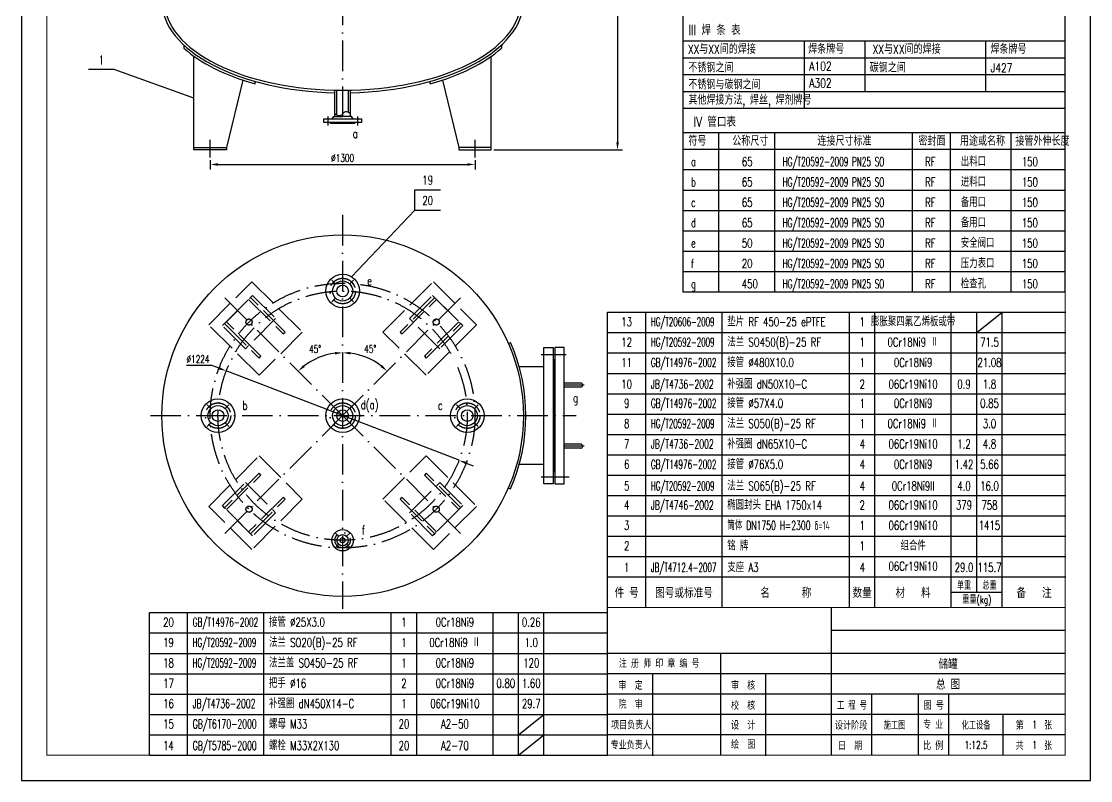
# Model space of a CAD drawing. Extents: x -619 to 10293, y 188 to 7613.
# Drawn here: x -619 to 4631, y 188 to 3916 of the extents above; entities that cross this region are included whole.
import ezdxf
from ezdxf.enums import TextEntityAlignment as Align

# ---------------------------------------------------------------- set-up
doc = ezdxf.new("R2010")
doc.units = 0
doc.header["$LTSCALE"] = 12.5
doc.linetypes.add('ACAD_ISO02W100', pattern=[15, 12, -3])
doc.linetypes.add('ACAD_ISO10W100', pattern=[18, 12, -3, 0, -3])
doc.layers.get('0').update_dxf_attribs({"linetype": 'CONTINUOUS'})
doc.layers.get('DEFPOINTS').update_dxf_attribs({"linetype": 'CONTINUOUS'})
for name, color, linetype in [('1', 2, 'CONTINUOUS'), ('2', 1, 'CONTINUOUS'), ('K1', 4, 'CONTINUOUS'), ('TANK', 1, 'CONTINUOUS'), ('TANKX', 2, 'ACAD_ISO10W100'), ('TANKY', 7, 'CONTINUOUS'), ('XUXIAN', 7, 'ACAD_ISO02W100')]:
    doc.layers.add(name, color=color, linetype=linetype)
doc.styles.add('HZFS', font='simplex.shx', dxfattribs={"width": 0.7, "bigfont": 'hzfs.shx'})
doc.styles.add('ST', font='SimSun.ttf', dxfattribs={"width": 0.75})
doc.dimstyles.new('PVCAD$0', dxfattribs={"dimscale": 12.5, "dimtxt": 3, "dimasz": 3, "dimexe": 2, "dimexo": 1, "dimgap": 1, "dimtad": 1, "dimdec": 0, "dimzin": 0, "dimtxsty": 'HZFS', "dimcen": 2.5, "dimclrd": 4, "dimclre": 4, "dimazin": 3, "dimtfac": 1, "dimtmove": 0, "dimatfit": 3})
doc.dimstyles.new('PVCAD$2', dxfattribs={"dimscale": 12.5, "dimtxt": 3, "dimasz": 3, "dimexe": 2, "dimexo": 1, "dimgap": 1, "dimtad": 2, "dimtih": 1, "dimdec": 0, "dimzin": 0, "dimtxsty": 'HZFS', "dimcen": 2.5, "dimclrd": 4, "dimclre": 4, "dimazin": 3, "dimtfac": 1, "dimtmove": 0, "dimatfit": 3})
doc.dimstyles.new('PVCAD$3', dxfattribs={"dimscale": 12.5, "dimtxt": 3, "dimasz": 3, "dimexe": 2, "dimexo": 1, "dimgap": 1, "dimtad": 1, "dimtoh": 1, "dimdec": 0, "dimzin": 0, "dimtxsty": 'HZFS', "dimcen": 2.5, "dimclrd": 4, "dimclre": 4, "dimazin": 3, "dimtfac": 1, "dimtmove": 0, "dimatfit": 3})

# ---------------------------------------------------------------- blocks, each defined once
blk = doc.blocks.new('*D6')
at = {"color": 4}
for p, q in [((308.6, 3234.7), (308.6, 3188.4)), ((346.1, 3213.4), (1571.1, 3213.4)), ((1608.6, 3234.7), (1608.6, 3188.4))]:
    blk.add_line(p, q, dxfattribs=at)
for points in [[(346.1, 3219.6), (346.1, 3207.1), (308.6, 3213.4)], [(1571.1, 3219.6), (1571.1, 3207.1), (1608.6, 3213.4)]]:
    blk.add_solid(points, dxfattribs=at)
at = {"layer": 'DEFPOINTS', "color": 0}
for p in [(308.6, 3247.2), (1608.6, 3247.2), (1608.6, 3213.4)]:
    blk.add_point(p, dxfattribs=at)
at = {"color": 0, "insert": (958.6, 3244.6), "char_height": 37.5, "attachment_point": 5, "style": 'HZFS'}
blk.add_mtext('%%C1300', dxfattribs=at)
blk = doc.blocks.new('*D12')
at = {"layer": 'DEFPOINTS', "color": 0}
for p in [(1017.6, 6965.2), (1688.6, 3284.7), (2308.3, 3284.7)]:
    blk.add_point(p, dxfattribs=at)
at = {"layer": 'TANKY', "color": 4}
for p, q in [((1030.1, 6965.2), (2333.3, 6965.2)), ((2308.3, 6927.7), (2308.3, 3322.2)), ((1701.1, 3284.7), (2333.3, 3284.7))]:
    blk.add_line(p, q, dxfattribs=at)
for points in [[(2302.1, 6927.7), (2314.6, 6927.7), (2308.3, 6965.2)], [(2302.1, 3322.2), (2314.6, 3322.2), (2308.3, 3284.7)]]:
    blk.add_solid(points, dxfattribs=at)
at = {"layer": 'TANKY', "color": 0, "insert": (2277.1, 5124.9), "char_height": 37.5, "attachment_point": 5, "rotation": 90, "style": 'HZFS'}
blk.add_mtext('3681', dxfattribs=at)
blk = doc.blocks.new('*D13')
at = {"color": 4}
for p, q in [((317.2, 2226), (192.2, 2226)), ((352.2, 2212.6), (317.2, 2226)), ((1530, 1760.7), (387.3, 2199.2)), ((1565, 1747.2), (1600, 1733.8))]:
    blk.add_line(p, q, dxfattribs=at)
for points in [[(354.5, 2218.4), (350, 2206.8), (387.3, 2199.2)], [(1567.3, 1753.1), (1562.8, 1741.4), (1530, 1760.7)]]:
    blk.add_solid(points, dxfattribs=at)
at = {"layer": 'DEFPOINTS', "color": 0}
for p in [(387.3, 2199.2), (1530, 1760.7)]:
    blk.add_point(p, dxfattribs=at)
at = {"color": 0, "insert": (248.5, 2257.3), "char_height": 37.5, "attachment_point": 5, "style": 'HZFS'}
blk.add_mtext('∅1224', dxfattribs=at)
blk = doc.blocks.new('*D17')
at = {"color": 4}
blk.add_arc((958.6, 1979.9), 308.6, 96.9658, 128.0342, dxfattribs=at)
for points in [[(920.8, 2292.5), (921.6, 2280.1), (958.6, 2288.6)], [(772.6, 2218.4), (764.3, 2227.7), (740.4, 2198.2)]]:
    blk.add_solid(points, dxfattribs=at)
at = {"layer": 'DEFPOINTS', "color": 0}
for p in [(958.6, 2965.6), (380.6, 2558), (878.8, 2278.1), (958.6, 1979.9), (958.6, 1031.4)]:
    blk.add_point(p, dxfattribs=at)
at = {"color": 0, "insert": (823.3, 2306.8), "char_height": 37.5, "attachment_point": 5, "style": 'HZFS'}
blk.add_mtext('45°', dxfattribs=at)
blk = doc.blocks.new('*D18')
at = {"color": 4}
blk.add_arc((958.6, 1979.9), 309, 51.9581, 83.0419, dxfattribs=at)
for points in [[(995.7, 2280.4), (996.4, 2292.9), (958.6, 2288.9)], [(1153.2, 2228), (1144.9, 2218.6), (1177.1, 2198.4)]]:
    blk.add_solid(points, dxfattribs=at)
at = {"layer": 'DEFPOINTS', "color": 0}
for p in [(958.6, 2965.6), (1536.7, 2558), (1113.1, 2247.5), (958.6, 1979.9), (958.6, 1031.4)]:
    blk.add_point(p, dxfattribs=at)
at = {"color": 0, "insert": (1094.1, 2307.1), "char_height": 37.5, "attachment_point": 5, "style": 'HZFS'}
blk.add_mtext('45°', dxfattribs=at)

msp = doc.modelspace()

# ---------------------------------------------------------------- linework, layer by layer
for p, q in [((-618.7, 7612.6), (-618.7, 187.6)), ((4631.3, 187.6), (4631.3, 7612.6)), ((3521.9, 3820.7), (3521.9, 3571.3)), ((4072.3, 2387.6), (4197.3, 2487.6)), ((4506.3, 925.1), (3358.3, 925.1)), ((4506.3, 812.6), (2259.8, 812.6)), ((4506.3, 712.6), (2259.8, 712.6)), ((4506.3, 612.6), (2259.8, 612.6)), ((3932.8, 612.6), (3932.8, 312.6)), ((4506.3, 512.6), (2259.8, 512.6)), ((4506.3, 412.6), (2259.8, 412.6)), ((-618.7, 187.6), (4631.3, 187.6))]:
    msp.add_line(p, q)
at = {"color": 7}
for p, q in [((3358.3, 312.6), (3358.3, 1037.6)), ((2814.9, 312.6), (2814.9, 812.6)), ((2481, 309.6), (2481, 712.6)), ((3036.2, 309.6), (3036.2, 712.6)), ((3556.9, 312.6), (3556.9, 612.6)), ((3786.7, 312.6), (3786.7, 612.6)), ((4201.2, 312.6), (4201.2, 512.6))]:
    msp.add_line(p, q, dxfattribs=at)
at = {"layer": '1', "color": 7}
for p, q in [((2631.3, 3820.7), (4506.3, 3820.7)), ((3225, 3820.7), (3225, 3488.2)), ((4115.7, 3820.7), (4115.7, 3571.3)), ((2631.3, 3737.6), (4506.3, 3737.6)), ((2631.3, 3654.4), (4506.3, 3654.4)), ((2631.3, 3571.3), (4412.5, 3571.3)), ((2631.3, 3571.3), (4506.3, 3571.3)), ((4506.3, 3369.4), (2631.3, 3369.4)), ((2806.3, 2586.3), (2806.3, 3369.4)), ((3081.3, 2586.3), (3081.3, 3369.4)), ((3756.3, 2586.3), (3756.3, 3369.4)), ((3943.8, 2586.3), (3943.8, 3369.4)), ((4240.5, 2586.3), (4240.5, 3369.4)), ((4506.3, 3286.3), (2631.3, 3286.3)), ((4506.3, 3186.3), (2631.3, 3186.3)), ((4506.3, 3086.3), (2631.3, 3086.3)), ((4506.3, 2986.3), (2631.3, 2986.3)), ((4506.3, 2886.3), (2631.3, 2886.3)), ((4506.3, 2786.3), (2631.3, 2786.3)), ((4506.3, 2686.3), (2631.3, 2686.3))]:
    msp.add_line(p, q, dxfattribs=at)
at = {"layer": '2'}
for p, q in [((2631.3, 3488.2), (2631.3, 7300.1)), ((4506.3, 3488.2), (4506.3, 7300.1)), ((4506.3, 3488.2), (2631.3, 3488.2)), ((2631.3, 2953.8), (2631.3, 3488.2)), ((2631.3, 2586.3), (2631.3, 3488.2)), ((4506.3, 2586.3), (4506.3, 3488.2)), ((4506.3, 2586.3), (2631.3, 2586.3))]:
    msp.add_line(p, q, dxfattribs=at)
at = {"layer": 'K1', "color": 7}
msp.add_line((2259.8, 312.6), (2259.8, 1037.6), dxfattribs=at)
at = {"layer": 'K1', "const_width": 5}
msp.add_lwpolyline([(4506.3, 312.6), (4506.3, 7300.1), (-493.7, 7300.1), (-493.7, 312.6)], close=True, dxfattribs=at)
at = {"layer": 'K1', "color": 7}
for points in [[(4506.3, 1037.6, 5, 5, 0), (2259.8, 1037.6, 5, 5, 0), (2259.8, 312.6, 5, 5, 0)], [(4506.3, 1037.6, 5, 5, 0), (4506.3, 312.6, 5, 5, 0)], [(4506.3, 312.6, 5, 5, 0), (2259.8, 312.6, 5, 5, 0)]]:
    msp.add_lwpolyline(points, format="xyseb", dxfattribs=at)
at = {"layer": 'TANK'}
for p, q in [((178.6, 3800.5), (178.6, 3784.5)), ((1738.6, 3800.5), (1738.6, 3784.5)), ((228.6, 3284.7), (228.6, 3744.7)), ((1688.6, 3284.7), (1688.6, 3744.7)), ((468.6, 3627.3), (388.6, 3297.2)), ((1448.6, 3627.3), (1528.6, 3297.2)), ((528.6, 3608.9), (528.6, 3621.6)), ((920.6, 3448.8), (920.6, 3578.1)), ((929.4, 3456.4), (929.4, 3577.9)), ((987.9, 3468), (987.9, 3577.9)), ((996.6, 3448.8), (996.6, 3578.1)), ((1388.6, 3608.9), (1388.6, 3621.6)), ((866.1, 3419.2), (866.1, 3437.2)), ((866.1, 3437.2), (1051.1, 3437.2)), ((1051.1, 3419.2), (866.1, 3419.2)), ((899.6, 3415.2), (899.6, 3419.2)), ((1017.6, 3415.2), (899.6, 3415.2)), ((907.7, 3437.2), (915, 3448.8)), ((915, 3448.8), (958.6, 3448.8)), ((1002.3, 3448.8), (958.6, 3448.8)), ((1009.6, 3437.2), (1002.3, 3448.8)), ((1017.6, 3419.2), (1017.6, 3415.2)), ((1051.1, 3437.2), (1051.1, 3419.2)), ((228.6, 3297.2), (388.6, 3297.2)), ((388.6, 3284.7), (228.6, 3284.7)), ((388.6, 3297.2), (388.6, 3284.7)), ((1528.6, 3297.2), (1528.6, 3284.7)), ((1688.6, 3297.2), (1528.6, 3297.2)), ((1528.6, 3284.7), (1688.6, 3284.7)), ((2259.8, 1037.6), (2259.8, 2487.6)), ((1772.2, 2334.5), (1783.2, 2339.3)), ((1946.1, 2314.9), (1992.1, 2314.9)), ((1946.1, 1644.9), (1946.1, 2314.9)), ((1992.1, 2314.9), (1992.1, 1644.9)), ((2046.1, 2314.9), (2000.1, 2314.9)), ((2000.1, 2314.9), (2000.1, 1644.9)), ((2046.1, 1644.9), (2046.1, 2314.9)), ((1946.1, 2219.9), (1825.5, 2219.9)), ((1992.1, 2253.9), (1996.1, 2253.9)), ((1996.1, 2253.9), (1996.1, 1705.9)), ((2000.1, 2253.9), (1996.1, 2253.9)), ((1996.1, 2253.9), (1996.1, 1705.9)), ((2127.4, 2139.9), (2046.1, 2139.9)), ((2127.4, 2119.9), (2046.1, 2119.9)), ((2127.4, 1839.9), (2046.1, 1839.9)), ((2127.4, 1819.9), (2046.1, 1819.9)), ((1946.1, 1739.9), (1825.5, 1739.9)), ((1996.1, 1705.9), (1992.1, 1705.9)), ((1996.1, 1705.9), (2000.1, 1705.9)), ((1992.1, 1644.9), (1946.1, 1644.9)), ((2000.1, 1644.9), (2046.1, 1644.9)), ((1772.2, 1625.4), (1783.2, 1620.6)), ((9.8, 312.6), (9.8, 1012.6)), ((9.8, 1012.6), (2259.8, 1012.6))]:
    msp.add_line(p, q, dxfattribs=at)
for centre, radius in [((958.6, 1979.9), 887.5), ((958.6, 2591.9), 82.5), ((958.6, 2591.9), 49.5), ((958.6, 2591.9), 28.5), ((346.6, 1979.9), 82.5), ((958.6, 1979.9), 82.5), ((1570.6, 1979.9), 82.5), ((346.6, 1979.9), 49.5), ((346.6, 1979.9), 28.5), ((958.6, 1979.9), 49.5), ((958.6, 1979.9), 28.5), ((1570.6, 1979.9), 49.5), ((1570.6, 1979.9), 28.5), ((958.6, 1367.9), 52.5), ((958.6, 1367.9), 28), ((958.6, 1367.9), 12.5)]:
    msp.add_circle(centre, radius, dxfattribs=at)
for centre, radius, start, end in [((958.6, 1979.9), 899.5, 336.4546, 23.5454), ((2127.4, 2129.9), 10, 270, 90), ((2127.4, 1829.9), 10, 270, 90)]:
    msp.add_arc(centre, radius, start, end, dxfattribs=at)
for major_axis, ratio, start_param, end_param in [((887.5, 0), 0.507042, 3.141593, 4.669559), ((875, 0), 0.5, 3.141593, 6.283185), ((887.5, 0), 0.507042, 4.755219, 6.283185), ((900, 0), 0.513889, 3.663907, 4.214266), ((-900, 0), 0.513889, 2.06892, 2.619278)]:
    msp.add_ellipse((958.6, 4015.2), major_axis=major_axis, ratio=ratio, start_param=start_param, end_param=end_param, dxfattribs=at)
at = {"layer": 'TANKX'}
for p, q in [((958.6, 6973), (958.6, 3405)), ((886.1, 3449.7), (886.1, 3405.2)), ((1031.1, 3449.7), (1031.1, 3405.2)), ((308.6, 3247.2), (308.6, 3334.7)), ((1608.6, 3247.2), (1608.6, 3334.7)), ((958.6, 2965.6), (958.6, 1031.4)), ((905.6, 2645), (923.3, 2627.3)), ((1011.7, 2645), (994, 2627.3)), ((380.6, 2558), (958.6, 1979.9)), ((905.6, 2538.9), (923.3, 2556.6)), ((1536.7, 2558), (958.6, 1979.9)), ((1011.7, 2538.9), (994, 2556.6)), ((1933.6, 2279.9), (2056.7, 2279.9)), ((2144.8, 2129.9), (2046.1, 2129.9)), ((293.6, 2033), (311.3, 2015.3)), ((399.7, 2033), (382, 2015.3)), ((905.6, 2033), (923.3, 2015.3)), ((1011.7, 2033), (994, 2015.3)), ((1517.6, 2033), (1535.3, 2015.3)), ((1623.7, 2033), (1606, 2015.3)), ((14.6, 1979.9), (2105.9, 1979.9)), ((293.6, 1926.9), (311.3, 1944.6)), ((380.6, 1401.9), (958.6, 1979.9)), ((399.7, 1926.9), (382, 1944.6)), ((905.6, 1926.9), (923.3, 1944.6)), ((1536.7, 1401.9), (958.6, 1979.9)), ((1011.7, 1926.9), (994, 1944.6)), ((1517.6, 1926.9), (1535.3, 1944.6)), ((1623.7, 1926.9), (1606, 1944.6)), ((2144.8, 1829.9), (2046.1, 1829.9)), ((1933.6, 1679.9), (2070.4, 1679.9)), ((923.3, 1403.3), (941, 1385.6)), ((994, 1403.3), (976.3, 1385.6)), ((923.3, 1332.6), (941, 1350.3)), ((994, 1332.6), (976.3, 1350.3))]:
    msp.add_line(p, q, dxfattribs=at)
for centre, radius in [((958.6, 1979.9), 650), ((958.6, 1979.9), 650), ((958.6, 1979.9), 650), ((958.6, 1979.9), 650), ((958.6, 1979.9), 650), ((958.6, 2591.9), 62.5), ((958.6, 1979.9), 612), ((346.6, 1979.9), 62.5), ((958.6, 1979.9), 62.5), ((1570.6, 1979.9), 62.5), ((958.6, 1367.9), 37.5)]:
    msp.add_circle(centre, radius, dxfattribs=at)
at = {"layer": 'TANKY'}
for p, q in [((-163.7, 3679.6), (-288.7, 3679.6)), ((228.6, 3539.6), (-163.7, 3679.6)), ((1313.9, 2989.4), (1313.9, 3089.4)), ((1313.9, 3089.4), (1438.9, 3089.4)), ((1002.1, 2662), (1313.9, 2989.4)), ((1313.9, 2989.4), (1438.9, 2989.4)), ((2259.8, 2487.6), (4509.8, 2487.6)), ((2447.3, 1037.6), (2447.3, 2487.6)), ((2822.3, 1037.6), (2822.3, 2487.6)), ((3447.3, 1037.6), (3447.3, 2487.6)), ((3572.3, 1037.6), (3572.3, 2487.6)), ((3947.3, 1037.6), (3947.3, 2487.6)), ((4072.3, 1112.6), (4072.3, 2487.6)), ((4197.3, 1037.6), (4197.3, 2487.6)), ((2259.8, 2387.6), (4509.8, 2387.6)), ((2259.8, 2287.6), (4509.8, 2287.6)), ((2259.8, 2187.6), (4509.8, 2187.6)), ((2259.8, 2087.6), (4509.8, 2087.6)), ((2259.8, 1987.6), (4509.8, 1987.6)), ((2259.8, 1887.6), (4509.8, 1887.6)), ((2259.8, 1787.6), (4509.8, 1787.6)), ((2259.8, 1687.6), (4509.8, 1687.6)), ((2259.8, 1587.6), (4509.8, 1587.6)), ((2259.8, 1487.6), (4509.8, 1487.6)), ((2259.8, 1387.6), (4509.8, 1387.6)), ((2259.8, 1287.6), (4509.8, 1287.6)), ((2259.8, 1187.6), (4509.8, 1187.6)), ((3947.3, 1112.6), (4197.3, 1112.6)), ((197.3, 312.6), (197.3, 1012.6)), ((572.3, 312.6), (572.3, 1012.6)), ((1197.3, 312.6), (1197.3, 1012.6)), ((1322.3, 312.6), (1322.3, 1012.6)), ((1697.3, 312.6), (1697.3, 1012.6)), ((1822.3, 312.6), (1822.3, 1012.6)), ((1947.3, 312.6), (1947.3, 1012.6)), ((9.8, 912.6), (2259.8, 912.6)), ((9.8, 812.6), (2259.8, 812.6)), ((9.8, 712.6), (2259.8, 712.6)), ((9.8, 612.6), (2259.8, 612.6)), ((9.8, 512.6), (2259.8, 512.6)), ((1822.3, 412.6), (1947.3, 512.6)), ((9.8, 412.6), (2259.8, 412.6)), ((1822.3, 312.6), (1947.3, 412.6)), ((9.8, 312.6), (2259.8, 312.6))]:
    msp.add_line(p, q, dxfattribs=at)
msp.add_spline([(996.6, 3462.2), (971.3, 3472.2), (946, 3452.2), (920.6, 3462.2)], degree=3, dxfattribs=at)
at = {"layer": 'XUXIAN'}
for points in [[(301, 2425.4), (513.2, 2637.5), (760.6, 2390.1), (548.5, 2177.9), (301, 2425.4)], [(1404.1, 2637.5), (1616.2, 2425.4), (1368.8, 2177.9), (1156.6, 2390.1), (1404.1, 2637.5)], [(378.8, 2432.5), (548.5, 2262.8), (557.4, 2271.6), (387.6, 2441.3), (497.2, 2550.9), (667, 2381.2), (675.8, 2390.1), (506.1, 2559.8), (516.7, 2570.4), (629.8, 2457.2), (481.3, 2308.7), (368.2, 2421.9), (516.7, 2570.4)], [(1411.2, 2559.8), (1241.5, 2390.1), (1250.3, 2381.2), (1420, 2550.9), (1529.6, 2441.3), (1359.9, 2271.6), (1368.8, 2262.8), (1538.5, 2432.5), (1549.1, 2421.9), (1435.9, 2308.7), (1287.4, 2457.2), (1400.6, 2570.4), (1549.1, 2421.9)], [(513.2, 1322.3), (301, 1534.5), (548.5, 1781.9), (760.6, 1569.8), (513.2, 1322.3)], [(1616.2, 1534.5), (1404.1, 1322.3), (1156.6, 1569.8), (1368.8, 1781.9), (1616.2, 1534.5)], [(506.1, 1400.1), (675.8, 1569.8), (667, 1578.6), (497.2, 1408.9), (387.6, 1518.5), (557.4, 1688.3), (548.5, 1697.1), (378.8, 1527.4), (368.2, 1538), (481.3, 1651.1), (629.8, 1502.6), (516.7, 1389.5), (368.2, 1538)], [(1538.5, 1527.4), (1368.8, 1697.1), (1359.9, 1688.3), (1529.6, 1518.5), (1420, 1408.9), (1250.3, 1578.6), (1241.5, 1569.8), (1411.2, 1400.1), (1400.6, 1389.5), (1287.4, 1502.6), (1435.9, 1651.1), (1549.1, 1538), (1400.6, 1389.5)]]:
    msp.add_lwpolyline(points, dxfattribs=at)
for centre in [(499, 2439.6), (1418.3, 2439.6), (499, 1520.3), (1418.3, 1520.3)]:
    msp.add_circle(centre, 15, dxfattribs=at)

# ---------------------------------------------------------------- texts
for s, height, style, width, p in [('III 焊 条 表     ', 50, 'HZFS', 0.75, (2656.3, 3849.1)), ('XX与XX间的焊接', 43.75, 'HZFS', 0.75, (2653.6, 3757.2)), ('焊条牌号', 43.75, 'HZFS', 0.75, (3244.4, 3757.2)), ('XX与XX间的焊接', 43.75, 'HZFS', 0.75, (3561, 3757.2)), ('焊条牌号', 43.75, 'HZFS', 0.75, (4139.3, 3757.2)), ('不锈钢之间', 43.75, 'HZFS', 0.75, (2656.3, 3666)), ('A102', 43.75, 'HZFS', 0.75, (3250, 3674.1)), ('碳钢之间', 43.75, 'HZFS', 0.75, (3546.9, 3666)), ('J427', 43.75, 'HZFS', 0.75, (4140.7, 3666)), ('不锈钢与碳钢之间', 43.75, 'HZFS', 0.75, (2656.3, 3582.9)), ('A302', 43.75, 'HZFS', 0.75, (3250, 3591)), ('其他焊接方法, 焊丝, 焊剂牌号', 43.75, 'HZFS', 0.75, (2656.3, 3507.9)), (' IV 管口表', 50, 'HZFS', 0.75, (2656.3, 3397.9)), ('符号', 43.75, 'HZFS', 0.75, (2656.3, 3306)), ('公称尺寸', 43.75, 'HZFS', 0.75, (2872, 3306)), ('连接尺寸标准', 43.75, 'HZFS', 0.75, (3289.7, 3306)), ('密封面', 43.75, 'HZFS', 0.75, (3785.6, 3306)), ('用途或名称', 43.75, 'HZFS', 0.75, (3989.8, 3306)), ('接管外伸长度', 43.75, 'HZFS', 0.75, (4262, 3306)), ('HG/T20592-2009 PN25 SO', 43.75, 'HZFS', 0.6, (3118.8, 3205.1)), ('a', 43.8, 'HZFS', 0.7, (2668.8, 3205.1)), ('65', 43.75, 'HZFS', 0.7, (2918.8, 3205.1)), ('RF', 43.75, 'HZFS', 0.7, (3818.8, 3205.1)), ('出料口', 43.75, 'HZFS', 0.7, (3993.8, 3205.1)), ('150', 43.75, 'HZFS', 0.7, (4293.8, 3205.1)), ('HG/T20592-2009 PN25 SO', 43.75, 'HZFS', 0.6, (3118.8, 3105.1)), ('进料口', 43.75, 'HZFS', 0.7, (3993.8, 3105.1)), ('b', 43.8, 'HZFS', 0.7, (2668.8, 3105.1)), ('65', 43.75, 'HZFS', 0.7, (2918.8, 3105.1)), ('RF', 43.75, 'HZFS', 0.7, (3818.8, 3105.1)), ('150', 43.75, 'HZFS', 0.7, (4293.8, 3105.1)), ('65', 43.75, 'HZFS', 0.7, (2918.8, 3005.1)), ('HG/T20592-2009 PN25 SO', 43.75, 'HZFS', 0.6, (3118.8, 3005.1)), ('RF', 43.75, 'HZFS', 0.7, (3818.8, 3005.1)), ('备用口', 43.75, 'HZFS', 0.7, (3993.8, 3005.1)), ('150', 43.75, 'HZFS', 0.7, (4293.8, 3005.1)), ('c', 43.8, 'HZFS', 0.7, (2668.8, 3005.1)), ('d', 43.8, 'HZFS', 0.7, (2668.8, 2905.1)), ('65', 43.75, 'HZFS', 0.7, (2918.8, 2905.1)), ('HG/T20592-2009 PN25 SO', 43.75, 'HZFS', 0.6, (3118.8, 2905.1)), ('RF', 43.75, 'HZFS', 0.7, (3818.8, 2905.1)), ('备用口', 43.75, 'HZFS', 0.7, (3993.8, 2905.1)), ('150', 43.75, 'HZFS', 0.7, (4293.8, 2905.1)), ('50', 43.75, 'HZFS', 0.7, (2918.8, 2805.1)), ('HG/T20592-2009 PN25 SO', 43.75, 'HZFS', 0.6, (3118.8, 2805.1)), ('RF', 43.75, 'HZFS', 0.7, (3818.8, 2805.1)), ('安全阀口', 43.75, 'HZFS', 0.7, (3993.8, 2805.1)), ('150', 43.75, 'HZFS', 0.7, (4293.8, 2805.1)), ('e', 43.8, 'HZFS', 0.7, (2668.8, 2805.1)), ('f', 43.8, 'HZFS', 0.7, (2668.8, 2705.1)), ('20', 43.75, 'HZFS', 0.7, (2918.8, 2705.1)), ('HG/T20592-2009 PN25 SO', 43.75, 'HZFS', 0.6, (3118.8, 2705.1)), ('RF', 43.75, 'HZFS', 0.7, (3818.8, 2705.1)), ('压力表口', 43.75, 'HZFS', 0.7, (3993.8, 2705.1)), ('150', 43.75, 'HZFS', 0.7, (4293.8, 2705.1)), ('g', 43.8, 'HZFS', 0.7, (2668.8, 2605.1)), ('450', 43.75, 'HZFS', 0.7, (2918.8, 2605.1)), ('HG/T20592-2009 PN25 SO', 43.75, 'HZFS', 0.6, (3118.8, 2605.1)), ('RF', 43.75, 'HZFS', 0.7, (3818.8, 2605.1)), ('检查孔', 43.75, 'HZFS', 0.7, (3993.8, 2605.1)), ('150', 43.75, 'HZFS', 0.7, (4293.8, 2605.1)), ('HG/T20606-2009', 43.75, 'HZFS', 0.58, (2472.3, 2418.8)), ('垫片 RF 450-25 ePTFE', 43.75, 'HZFS', 0.7, (2847.3, 2418.8)), ('HG/T20592-2009', 43.75, 'HZFS', 0.58, (2472.3, 2318.8)), ('法兰 SO450(B)-25 RF', 43.75, 'HZFS', 0.7, (2847.3, 2318.8)), ('GB/T14976-2002', 43.75, 'HZFS', 0.6, (2472.3, 2018.8)), ('接管 %%C57X4.0', 43.75, 'HZFS', 0.7, (2847.3, 2018.8)), ('HG/T20592-2009', 43.75, 'HZFS', 0.58, (2472.3, 1918.8)), ('法兰 SO50(B)-25 RF', 43.75, 'HZFS', 0.7, (2847.3, 1918.8)), ('JB/T4736-2002', 43.75, 'HZFS', 0.63, (2472.3, 1818.8)), ('补强圈 dN65X10-C', 43.75, 'HZFS', 0.7, (2847.3, 1818.8)), ('JB/T4746-2002', 43.75, 'HZFS', 0.63, (2472.3, 1518.8)), ('椭圆封头 EHA 1750x14', 43.75, 'HZFS', 0.7, (2847.3, 1518.8)), ('HG/T20592-2009', 43.75, 'HZFS', 0.58, (222.3, 743.8)), ('法兰盖 SO450-25 RF', 43.75, 'HZFS', 0.7, (597.3, 743.8)), ('注 册 师 印 章 编 号', 37.5, 'ST', 0.75, (2314.9, 745.8)), ('审  定', 37.5, 'ST', 0.75, (2312.5, 637.9)), ('审  核', 37.5, 'ST', 0.75, (2865.6, 637.8)), ('院  审', 37.5, 'ST', 0.75, (2313.4, 545.5)), ('校  核', 37.5, 'ST', 0.75, (2865.6, 539.4)), ('工 程 号', 37.5, 'ST', 0.68, (3385.9, 539.9)), ('图 号', 37.5, 'ST', 0.75, (3811.7, 539.9)), ('项目负责人', 37.5, 'ST', 0.75, (2277, 443.7)), ('设  计', 37.5, 'ST', 0.75, (2865.6, 442.3)), ('设计阶段', 37.5, 'ST', 0.76, (3375.7, 441.6)), ('专 业', 37.5, 'ST', 0.75, (3808.6, 445.8)), ('第     张 ', 37.5, 'ST', 0.75, (4263, 442.4)), ('专业负责人', 37.5, 'ST', 0.75, (2274.7, 345.1)), ('绘  图', 37.5, 'ST', 0.75, (2865.7, 348.1)), ('日  期', 37.5, 'ST', 0.75, (3390.6, 341.8)), ('比 例', 37.5, 'ST', 0.75, (3808.7, 342.4)), ('共     张', 37.5, 'ST', 0.75, (4263, 342.4))]:
    msp.add_text(s, height=height, dxfattribs=dict(style=style, width=width)).set_placement(p)
at = {"style": 'HZFS', "width": 0.7}
for s, height, p in [('13', 43.75, (2353.5, 2418.8)), ('1', 43.8, (3509.8, 2418.8)), ('膨胀聚四氟乙烯板或带', 43.75, (3759.8, 2418.8)), ('12', 43.75, (2353.5, 2318.8)), ('1', 43.8, (3509.8, 2318.8)), ('0Cr18Ni9 Ⅱ', 43.75, (3759.8, 2318.8)), ('71.5', 43.75, (4134.8, 2318.8)), ('9', 43.8, (2353.5, 2018.8)), ('1', 43.8, (3509.8, 2018.8)), ('0Cr18Ni9', 43.75, (3759.8, 2018.8)), ('0.85', 43.75, (4134.8, 2018.8)), ('8', 43.8, (2353.5, 1918.8)), ('1', 43.8, (3509.8, 1918.8)), ('0Cr18Ni9 Ⅱ', 43.75, (3759.8, 1918.8)), ('3.0', 43.75, (4134.8, 1918.8)), ('7', 43.8, (2353.5, 1818.8)), ('4', 43.8, (3509.8, 1818.8)), ('06Cr19Ni10', 43.75, (3759.8, 1818.8)), ('1.2', 43.75, (4009.8, 1818.8)), ('4.8', 43.75, (4134.8, 1818.8)), ('4', 43.8, (2353.5, 1518.8)), ('2', 43.8, (3509.8, 1518.8)), ('06Cr19Ni10', 43.75, (3759.8, 1518.8)), ('379', 43.75, (4009.8, 1518.8)), ('758', 43.75, (4134.8, 1518.8)), ('18', 43.75, (103.5, 743.8)), ('1', 43.8, (1259.8, 743.8)), ('0Cr18Ni9', 43.75, (1509.8, 743.8)), ('120', 43.75, (1884.8, 743.8))]:
    msp.add_text(s, height=height, dxfattribs=at).set_placement(p, align=Align.CENTER)
for s, height, p in [('储罐', 50, (3931.3, 762.6)), ('总 图', 50, (3931.3, 662.6)), ('施工图', 37.5, (3668.8, 462.6)), ('化工设备', 37.5, (4068.8, 462.6)), ('1', 37.5, (4356.3, 462.6)), ('1:12.5', 37.5, (4068.8, 362.6)), ('1', 37.5, (4356.3, 362.6))]:
    msp.add_text(s, height=height, dxfattribs=at).set_placement(p, align=Align.MIDDLE)
at = {"layer": 'TANKY', "style": 'HZFS', "width": 0.7}
for s, height, p in [('1', 43.8, (-226.2, 3704.6)), ('19', 43.75, (1376.4, 3114.4)), ('20', 43.75, (1376.4, 3014.4)), ('11', 43.75, (2353.5, 2218.8)), ('1', 43.8, (3509.8, 2218.8)), ('0Cr18Ni9', 43.75, (3759.8, 2218.8)), ('21.08', 43.75, (4134.8, 2218.8)), ('10', 43.75, (2353.5, 2112.6)), ('2', 43.8, (3509.8, 2112.6)), ('06Cr19Ni10', 43.75, (3759.8, 2112.6)), ('0.9', 43.75, (4009.8, 2112.6)), ('1.8', 43.75, (4134.8, 2112.6)), ('6', 43.8, (2353.5, 1718.8)), ('4', 43.8, (3509.8, 1718.8)), ('0Cr18Ni9', 43.75, (3759.8, 1718.8)), ('1.42', 43.75, (4009.8, 1718.8)), ('5.66', 43.75, (4134.8, 1718.8)), ('5', 43.8, (2353.5, 1612.6)), ('4', 43.8, (3509.8, 1612.6)), ('0Cr18Ni9II', 43.75, (3759.8, 1612.6)), ('4.0', 43.75, (4009.8, 1612.6)), ('16.0', 43.75, (4134.8, 1612.6)), ('3', 43.8, (2353.5, 1418.8)), ('1', 43.8, (3509.8, 1418.8)), ('06Cr19Ni10', 43.75, (3759.8, 1418.8)), ('1415', 43.75, (4134.8, 1418.8)), ('组合件', 43.75, (3759.8, 1318.8)), ('2', 43.8, (2353.5, 1318.8)), ('1', 43.8, (3509.8, 1318.8)), ('06Cr19Ni10', 43.75, (3759.8, 1218.8)), ('1', 43.8, (2353.5, 1212.6)), ('4', 43.8, (3509.8, 1212.6)), ('29.0', 43.75, (4009.8, 1212.6)), ('115.7', 43.75, (4134.8, 1212.6)), ('20', 43.75, (103.5, 943.8)), ('1', 43.8, (1259.8, 943.8)), ('0Cr18Ni9', 43.75, (1509.8, 943.8)), ('0.26', 43.75, (1884.8, 943.8)), ('19', 43.75, (103.5, 843.8)), ('1', 43.8, (1259.8, 843.8)), ('0Cr18Ni9 Ⅱ', 43.75, (1509.8, 843.8)), ('1.0', 43.75, (1884.8, 843.8)), ('17', 43.75, (103.5, 643.8)), ('2', 43.8, (1259.8, 643.8)), ('0Cr18Ni9', 43.75, (1509.8, 643.8)), ('0.80', 43.75, (1759.8, 643.8)), ('1.60', 43.75, (1884.8, 643.8)), ('16', 43.75, (103.5, 543.8)), ('1', 43.8, (1259.8, 543.8)), ('06Cr19Ni10', 43.75, (1509.8, 543.8)), ('29.7', 43.75, (1884.8, 543.8)), ('15', 43.75, (103.5, 443.8)), ('20', 43.75, (1259.8, 443.8)), ('A2-50', 43.75, (1509.8, 443.8)), ('14', 43.75, (103.5, 337.6)), ('20', 43.75, (1259.8, 337.6)), ('A2-70', 43.75, (1509.8, 337.6))]:
    msp.add_text(s, height=height, dxfattribs=at).set_placement(p, align=Align.CENTER)
for s, height, p in [('a', 43.8, (1021.1, 3365.2)), ('e', 43.8, (1091.1, 2641.9)), ('b', 43.8, (479.1, 2029.9)), ('d(a)', 43.75, (1091.1, 2029.9)), ('g', 43.8, (2102.3, 2059.9)), ('c', 43.8, (1438.1, 2029.9)), ('f', 43.8, (1061.1, 1417.9)), ('单重', 37.5, (4009.8, 1150.1)), ('总重', 37.5, (4134.8, 1150.1)), ('件 号', 50, (2353.5, 1112.6)), ('图号或标准号', 50, (2634.8, 1112.6)), ('名      称', 50, (3134.8, 1112.6)), ('数量', 50, (3509.8, 1112.6)), ('材   料', 50, (3759.8, 1112.6)), ('重量(kg)', 37.5, (4072.3, 1075.1)), ('备   注', 50, (4353.5, 1112.6))]:
    msp.add_text(s, height=height, dxfattribs=at).set_placement(p, align=Align.MIDDLE)
at = {"layer": 'TANKY', "style": 'HZFS'}
for s, width, p in [('GB/T14976-2002', 0.6, (2472.3, 2218.8)), ('接管 %%C480X10.0', 0.7, (2847.3, 2218.8)), ('JB/T4736-2002', 0.63, (2472.3, 2112.6)), ('补强圈 dN50X10-C', 0.7, (2847.3, 2112.6)), ('GB/T14976-2002', 0.6, (2472.3, 1718.8)), ('接管 %%C76X5.0', 0.7, (2847.3, 1718.8)), ('HG/T20592-2009', 0.58, (2472.3, 1612.6)), ('法兰 SO65(B)-25 RF', 0.7, (2847.3, 1612.6)), ('筒体 DN1750 H=2300 δ=14', 0.63, (2847.3, 1418.8)), ('铭 牌', 0.7, (2847.3, 1318.8)), ('JB/T4712.4-2007', 0.59, (2472.3, 1212.6)), ('支座 A3', 0.7, (2847.3, 1212.6)), ('GB/T14976-2002', 0.6, (222.3, 943.8)), ('接管 %%C25X3.0', 0.7, (597.3, 943.8)), ('HG/T20592-2009', 0.58, (222.3, 843.8)), ('法兰 SO20(B)-25 RF', 0.7, (597.3, 843.8)), ('把手 %%c16', 0.7, (597.3, 643.8)), ('JB/T4736-2002', 0.63, (222.3, 543.8)), ('补强圈 dN450X14-C', 0.7, (597.3, 543.8)), ('GB/T6170-2000', 0.63, (222.3, 443.8)), ('螺母 M33', 0.7, (597.3, 443.8)), ('GB/T5785-2000', 0.63, (222.3, 337.6)), ('螺栓 M33X2X130', 0.7, (597.3, 337.6))]:
    msp.add_text(s, height=43.75, dxfattribs=dict(at, width=width)).set_placement(p)

# ---------------------------------------------------------------- dimensions: what is measured, and where the dimension line sits
dim = msp.add_linear_dim(base=(1608.6, 3213.4), p1=(308.6, 3247.2), p2=(1608.6, 3247.2), text='%%C<>', dimstyle='PVCAD$0')
dim.commit()
dim.dimension.update_dxf_attribs({"geometry": '*D6', "text_midpoint": (958.6, 3244.6)})
for base, line1, line2, picture, middle in [((878.8, 2278.1), ((958.6, 2965.6), (958.6, 1031.4)), ((380.6, 2558), (958.6, 1979.9)), '*D17', (823.3, 2306.8)), ((1113.1, 2247.5), ((1536.7, 2558), (958.6, 1979.9)), ((958.6, 2965.6), (958.6, 1031.4)), '*D18', (1094.1, 2307.1))]:
    dim = msp.add_angular_dim_2l(base=base, line1=line1, line2=line2, dimstyle='PVCAD$2')
    dim.commit()
    dim.dimension.update_dxf_attribs({"geometry": picture, "text_midpoint": middle})
dim = msp.add_diameter_dim_2p(p1=(1530, 1760.7), p2=(387.3, 2199.2), dimstyle='PVCAD$3')
dim.commit()
dim.dimension.update_dxf_attribs({"geometry": '*D13', "text_midpoint": (248.5, 2226), "dimtype": 163})
at = {"layer": 'TANKY'}
dim = msp.add_linear_dim(base=(2308.3021, 3284.6923), p1=(1017.6363, 6965.2049), p2=(1688.6363, 3284.6923), angle=90, dimstyle='PVCAD$0', dxfattribs=at)
dim.commit()
dim.dimension.update_dxf_attribs({"geometry": '*D12', "text_midpoint": (2308.3021, 5124.9486), "dimtype": 160})

doc.saveas('drawing.dxf')
